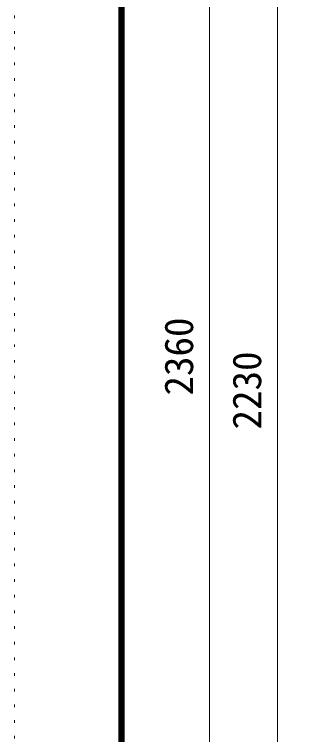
# Model space of a CAD drawing. Units: millimetres, scale not verified. Extents: x -5940 to 5940, y -4200 to 4200.
# Drawn here: x -5940 to -5394, y 547 to 1927 of the extents above; entities that cross this region are included whole.
import ezdxf
from ezdxf.enums import TextEntityAlignment as Align

# ---------------------------------------------------------------- set-up
doc = ezdxf.new("R2010")
doc.units = ezdxf.units.MM
doc.header["$LTSCALE"] = 10
doc.linetypes.add('USER4', pattern=[3, 0.5, -2.5])
for name, color, linetype, lineweight in [('0-8_F-F', 5, 'Continuous', 18), ('0-9_F-E_J_ADD', 5, 'USER4', 18), ('1-A_3-GLEVEL', 5, 'Continuous', 18)]:
    doc.layers.add(name, color=color, linetype=linetype, lineweight=lineweight)
doc.styles.add('ＭＳ ゴシック', font='')
doc.styles.get('ＭＳ ゴシック').set_extended_font_data('MS Gothic')

# ---------------------------------------------------------------- blocks, each defined once
blk = doc.blocks.new('D55')
at = {"layer": '1-A_3-GLEVEL'}
blk.add_line((503.8, 6506.9), (503.8, 4306.9), dxfattribs=at)
at = {"layer": '1-A_3-GLEVEL', "color": 7, "style": 'ＭＳ ゴシック'}
blk.add_text('2230', height=54.99, rotation=90, dxfattribs=at).set_placement((488.8, 5331.9), align=Align.BOTTOM_LEFT)
blk = doc.blocks.new('D66')
at = {"layer": '1-A_3-GLEVEL'}
blk.add_line((373.51, 6636.9), (373.51, 4306.9), dxfattribs=at)
at = {"layer": '1-A_3-GLEVEL', "color": 7, "style": 'ＭＳ ゴシック'}
blk.add_text('2360', height=54.99, rotation=90, dxfattribs=at).set_placement((358.51, 5396.9), align=Align.BOTTOM_LEFT)

msp = doc.modelspace()

# ---------------------------------------------------------------- linework, layer by layer
at = {"layer": '0-8_F-F'}
for points in [[(5740, 4040), (-5740, 4040), (-5740, -4000), (5740, -4000)], [(5739, 4039), (5739, -3999), (-5739, -3999), (-5739, 4039)], [(5738, 4038), (5738, -3998), (-5738, -3998), (-5738, 4038)], [(5737, 4037), (5737, -3997), (-5737, -3997), (-5737, 4037)], [(5736, 4036), (5736, -3996), (-5736, -3996), (-5736, 4036)], [(5735, 4035), (5735, -3995), (-5735, -3995), (-5735, 4035)], [(5734, 4034), (5734, -3994), (-5734, -3994), (-5734, 4034)], [(5733, 4033), (5733, -3993), (-5733, -3993), (-5733, 4033)], [(5732, 4032), (5732, -3992), (-5732, -3992), (-5732, 4032)], [(5731, 4031), (5731, -3991), (-5731, -3991), (-5731, 4031)], [(5730, 4030), (5730, -3990), (-5730, -3990), (-5730, 4030)]]:
    msp.add_lwpolyline(points, close=True, dxfattribs=at)
at = {"layer": '0-9_F-E_J_ADD'}
msp.add_lwpolyline([(5940, 4200), (5940, -4200), (-5940, -4200), (-5940, 4200)], close=True, dxfattribs=at)

# ---------------------------------------------------------------- block references
at = {"layer": '1-A_3-GLEVEL'}
for name in ['D66', 'D55']:
    msp.add_blockref(name, (-5940, -4200), dxfattribs=at)

doc.saveas('drawing.dxf')
